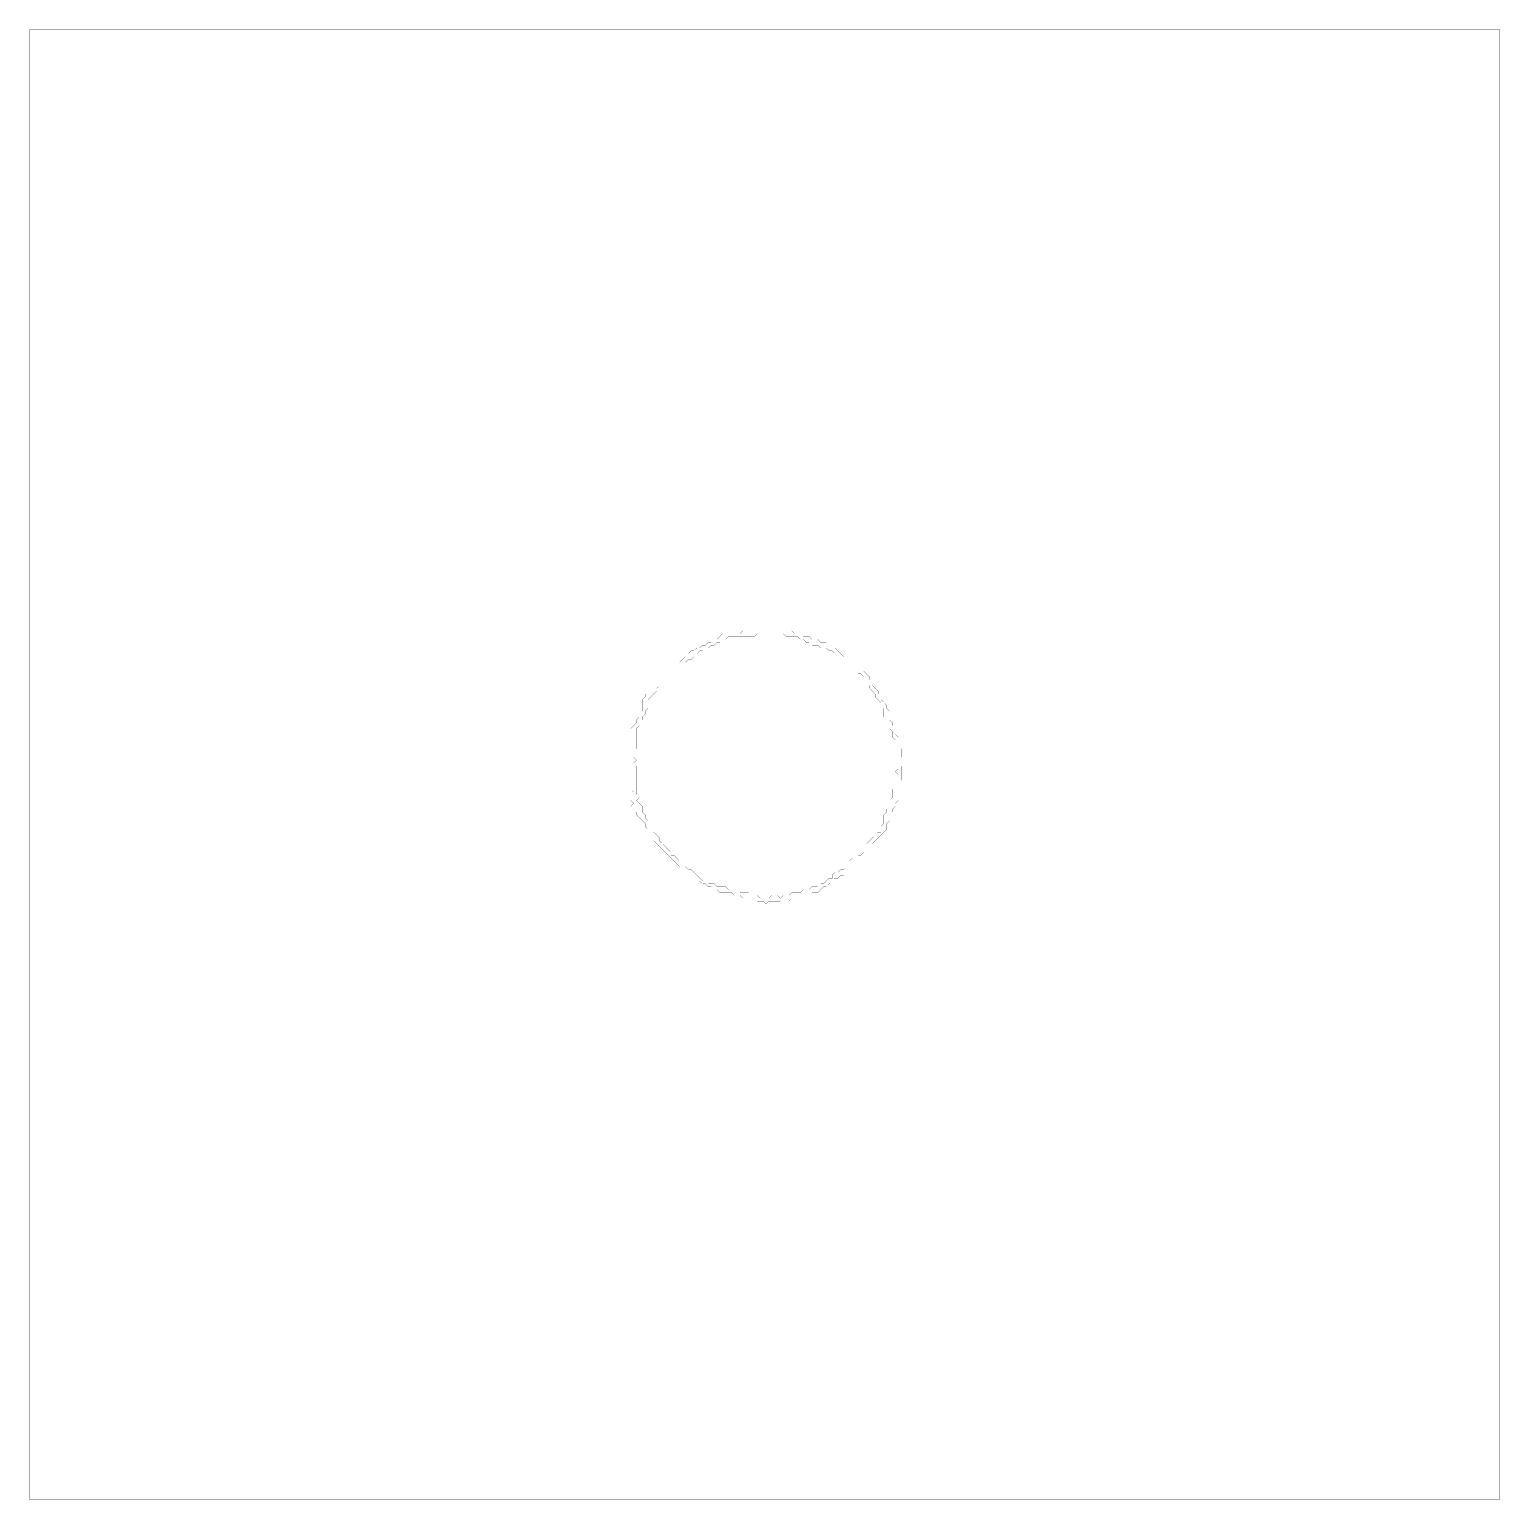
# Model space of a CAD drawing. Header units: metres. Extents: x 0 to 4888, y -4888 to 0.
import ezdxf

# ---------------------------------------------------------------- set-up
doc = ezdxf.new("R2010")
doc.units = ezdxf.units.M
doc.layers.add('conductor', color=1, linetype='Continuous')
doc.layers.add('substrate', color=5, linetype='Continuous')

msp = doc.modelspace()

# ---------------------------------------------------------------- linework, layer by layer
at = {"layer": 'conductor', "const_width": 0.5}
msp.add_lwpolyline([(2419.8, -2008.5), (2410.2, -2018.1), (2400.7, -2018.1), (2391.1, -2018.1), (2381.5, -2018.1), (2372, -2018.1), (2362.4, -2018.1), (2352.9, -2018.1), (2343.3, -2018.1), (2333.7, -2018.1), (2324.2, -2018.1), (2314.6, -2027.7), (2305, -2027.7), (2295.5, -2037.2), (2285.9, -2037.2), (2276.3, -2046.8), (2266.8, -2046.8), (2257.2, -2056.4), (2247.6, -2056.4), (2238.1, -2065.9), (2228.5, -2065.9), (2219, -2075.5), (2209.4, -2075.5), (2209.4, -2085.1), (2199.8, -2094.6), (2190.3, -2094.6), (2180.7, -2104.2), (2171.1, -2104.2), (2161.6, -2113.7), (2152, -2123.3), (2142.4, -2132.9), (2132.9, -2142.4), (2123.3, -2152), (2113.7, -2161.6), (2104.2, -2171.1), (2094.6, -2180.7), (2085.1, -2190.3), (2085.1, -2199.8), (2075.5, -2209.4), (2065.9, -2219), (2056.4, -2228.5), (2056.4, -2238.1), (2056.4, -2247.6), (2056.4, -2257.2), (2046.8, -2266.8), (2046.8, -2276.3), (2037.2, -2285.9), (2037.2, -2295.5), (2027.7, -2305), (2027.7, -2314.6), (2018.1, -2324.2), (2018.1, -2333.7), (2018.1, -2343.3), (2018.1, -2352.9), (2018.1, -2362.4), (2018.1, -2372), (2018.1, -2381.5), (2018.1, -2391.1), (2008.5, -2400.7), (2008.5, -2410.2), (2008.5, -2419.8), (2018.1, -2429.4), (2008.5, -2438.9), (2018.1, -2448.5), (2018.1, -2458.1), (2018.1, -2467.6), (2018.1, -2477.2), (2018.1, -2486.8), (2018.1, -2496.3), (2018.1, -2505.9), (2018.1, -2515.5), (2018.1, -2525), (2018.1, -2534.6), (2018.1, -2544.1), (2027.7, -2553.7), (2018.1, -2563.3), (2027.7, -2572.8), (2037.2, -2582.4), (2037.2, -2592), (2037.2, -2601.5), (2046.8, -2611.1), (2046.8, -2620.7), (2056.4, -2630.2), (2056.4, -2639.8), (2065.9, -2649.4), (2075.5, -2658.9), (2075.5, -2668.5), (2085.1, -2678), (2094.6, -2687.6), (2094.6, -2697.2), (2104.2, -2706.7), (2113.7, -2716.3), (2123.3, -2725.9), (2132.9, -2735.4), (2132.9, -2745), (2142.4, -2745), (2152, -2754.6), (2161.6, -2764.1), (2161.6, -2773.7), (2171.1, -2783.3), (2180.7, -2783.3), (2190.3, -2792.8), (2199.8, -2792.8), (2209.4, -2802.4), (2219, -2811.9), (2228.5, -2821.5), (2238.1, -2831.1), (2247.6, -2831.1), (2257.2, -2840.6), (2266.8, -2840.6), (2276.3, -2840.6), (2285.9, -2850.2), (2295.5, -2850.2), (2305, -2850.2), (2314.6, -2850.2), (2324.2, -2859.8), (2333.7, -2859.8), (2343.3, -2859.8), (2352.9, -2859.8), (2362.4, -2869.3), (2372, -2869.3), (2381.5, -2869.3), (2391.1, -2869.3), (2400.7, -2878.9), (2410.2, -2878.9), (2419.8, -2878.9), (2429.4, -2888.5), (2438.9, -2888.5), (2448.5, -2888.5), (2458.1, -2888.5), (2467.6, -2878.9), (2477.2, -2878.9), (2486.8, -2878.9), (2496.3, -2888.5), (2505.9, -2878.9), (2515.5, -2878.9), (2525, -2878.9), (2534.6, -2869.3), (2544.1, -2869.3), (2553.7, -2869.3), (2563.3, -2869.3), (2572.8, -2859.8), (2582.4, -2859.8), (2592, -2859.8), (2601.5, -2850.2), (2611.1, -2850.2), (2620.7, -2850.2), (2630.2, -2840.6), (2639.8, -2840.6), (2649.4, -2831.1), (2658.9, -2821.5), (2668.5, -2821.5), (2668.5, -2811.9), (2678, -2802.4), (2687.6, -2802.4), (2697.2, -2792.8), (2706.7, -2792.8), (2716.3, -2783.3), (2725.9, -2773.7), (2725.9, -2764.1), (2735.4, -2754.6), (2745, -2754.6), (2754.6, -2745), (2764.1, -2745), (2773.7, -2735.4), (2773.7, -2725.9), (2783.3, -2716.3), (2783.3, -2706.7), (2792.8, -2697.2), (2802.4, -2687.6), (2811.9, -2678), (2821.5, -2668.5), (2831.1, -2668.5), (2831.1, -2658.9), (2831.1, -2649.4), (2840.6, -2639.8), (2840.6, -2630.2), (2840.6, -2620.7), (2840.6, -2611.1), (2850.2, -2601.5), (2850.2, -2592), (2859.8, -2582.4), (2869.3, -2572.8), (2859.8, -2563.3), (2869.3, -2553.7), (2869.3, -2544.1), (2869.3, -2534.6), (2869.3, -2525), (2878.9, -2515.5), (2878.9, -2505.9), (2878.9, -2496.3), (2878.9, -2486.8), (2888.5, -2477.2), (2878.9, -2467.6), (2888.5, -2458.1), (2878.9, -2448.5), (2878.9, -2438.9), (2878.9, -2429.4), (2878.9, -2419.8), (2878.9, -2410.2), (2878.9, -2400.7), (2878.9, -2391.1), (2878.9, -2381.5), (2878.9, -2372), (2878.9, -2362.4), (2869.3, -2352.9), (2869.3, -2343.3), (2869.3, -2333.7), (2859.8, -2324.2), (2859.8, -2314.6), (2859.8, -2305), (2850.2, -2295.5), (2840.6, -2285.9), (2840.6, -2276.3), (2840.6, -2266.8), (2840.6, -2257.2), (2831.1, -2247.6), (2831.1, -2238.1), (2821.5, -2228.5), (2811.9, -2219), (2811.9, -2209.4), (2802.4, -2199.8), (2792.8, -2190.3), (2792.8, -2180.7), (2783.3, -2171.1), (2773.7, -2161.6), (2773.7, -2152), (2764.1, -2142.4), (2754.6, -2142.4), (2745, -2132.9), (2735.4, -2123.3), (2725.9, -2113.7), (2716.3, -2104.2), (2706.7, -2094.6), (2697.2, -2085.1), (2687.6, -2085.1), (2678, -2075.5), (2668.5, -2065.9), (2658.9, -2065.9), (2649.4, -2056.4), (2639.8, -2056.4), (2630.2, -2056.4), (2620.7, -2046.8), (2611.1, -2046.8), (2601.5, -2046.8), (2592, -2037.2), (2582.4, -2037.2), (2572.8, -2027.7), (2563.3, -2027.7), (2553.7, -2018.1), (2544.1, -2018.1), (2534.6, -2018.1), (2525, -2018.1), (2515.5, -2018.1), (2505.9, -2008.5), (2496.3, -2008.5), (2486.8, -2008.5), (2477.2, -2008.5), (2467.6, -2008.5), (2458.1, -2008.5), (2448.5, -2008.5), (2438.9, -2008.5), (2429.4, -2008.5)], close=True, dxfattribs=at)
at = {"layer": 'substrate', "const_width": 0.5}
for points in [[(0, 0), (0, -9.6), (0, -19.1), (0, -28.7), (0, -38.3), (0, -47.8), (0, -57.4), (0, -67), (0, -76.5), (0, -86.1), (0, -95.6), (0, -105.2), (0, -114.8), (0, -124.3), (0, -133.9), (0, -143.5), (0, -153), (0, -162.6), (0, -172.2), (0, -181.7), (0, -191.3), (0, -200.9), (0, -210.4), (0, -220), (0, -229.5), (0, -239.1), (0, -248.7), (0, -258.2), (0, -267.8), (0, -277.4), (0, -286.9), (0, -296.5), (0, -306.1), (0, -315.6), (0, -325.2), (0, -334.8), (0, -344.3), (0, -353.9), (0, -363.4), (0, -373), (0, -382.6), (0, -392.1), (0, -401.7), (0, -411.3), (0, -420.8), (0, -430.4), (0, -440), (0, -449.5), (0, -459.1), (0, -468.7), (0, -478.2), (0, -487.8), (0, -497.4), (0, -506.9), (0, -516.5), (0, -526), (0, -535.6), (0, -545.2), (0, -554.7), (0, -564.3), (0, -573.9), (0, -583.4), (0, -593), (0, -602.6), (0, -612.1), (0, -621.7), (0, -631.3), (0, -640.8), (0, -650.4), (0, -659.9), (0, -669.5), (0, -679.1), (0, -688.6), (0, -698.2), (0, -707.8), (0, -717.3), (0, -726.9), (0, -736.5), (0, -746), (0, -755.6), (0, -765.2), (0, -774.7), (0, -784.3), (0, -793.8), (0, -803.4), (0, -813), (0, -822.5), (0, -832.1), (0, -841.7), (0, -851.2), (0, -860.8), (0, -870.4), (0, -879.9), (0, -889.5), (0, -899.1), (0, -908.6), (0, -918.2), (0, -927.8), (0, -937.3), (0, -946.9), (0, -956.4), (0, -966), (0, -975.6), (0, -985.1), (0, -994.7), (0, -1004.3), (0, -1013.8), (0, -1023.4), (0, -1033), (0, -1042.5), (0, -1052.1), (0, -1061.7), (0, -1071.2), (0, -1080.8), (0, -1090.3), (0, -1099.9), (0, -1109.5), (0, -1119), (0, -1128.6), (0, -1138.2), (0, -1147.7), (0, -1157.3), (0, -1166.9), (0, -1176.4), (0, -1186), (0, -1195.6), (0, -1205.1), (0, -1214.7), (0, -1224.2), (0, -1233.8), (0, -1243.4), (0, -1252.9), (0, -1262.5), (0, -1272.1), (0, -1281.6), (0, -1291.2), (0, -1300.8), (0, -1310.3), (0, -1319.9), (0, -1329.5), (0, -1339), (0, -1348.6), (0, -1358.2), (0, -1367.7), (0, -1377.3), (0, -1386.8), (0, -1396.4), (0, -1406), (0, -1415.5), (0, -1425.1), (0, -1434.7), (0, -1444.2), (0, -1453.8), (0, -1463.4), (0, -1472.9), (0, -1482.5), (0, -1492.1), (0, -1501.6), (0, -1511.2), (0, -1520.7), (0, -1530.3), (0, -1539.9), (0, -1549.4), (0, -1559), (0, -1568.6), (0, -1578.1), (0, -1587.7), (0, -1597.3), (0, -1606.8), (0, -1616.4), (0, -1626), (0, -1635.5), (0, -1645.1), (0, -1654.7), (0, -1664.2), (0, -1673.8), (0, -1683.3), (0, -1692.9), (0, -1702.5), (0, -1712), (0, -1721.6), (0, -1731.2), (0, -1740.7), (0, -1750.3), (0, -1759.9), (0, -1769.4), (0, -1779), (0, -1788.6), (0, -1798.1), (0, -1807.7), (0, -1817.2), (0, -1826.8), (0, -1836.4), (0, -1845.9), (0, -1855.5), (0, -1865.1), (0, -1874.6), (0, -1884.2), (0, -1893.8), (0, -1903.3), (0, -1912.9), (0, -1922.5), (0, -1932), (0, -1941.6), (0, -1951.1), (0, -1960.7), (0, -1970.3), (0, -1979.8), (0, -1989.4), (0, -1999), (0, -2008.5), (0, -2018.1), (0, -2027.7), (0, -2037.2), (0, -2046.8), (0, -2056.4), (0, -2065.9), (0, -2075.5), (0, -2085.1), (0, -2094.6), (0, -2104.2), (0, -2113.7), (0, -2123.3), (0, -2132.9), (0, -2142.4), (0, -2152), (0, -2161.6), (0, -2171.1), (0, -2180.7), (0, -2190.3), (0, -2199.8), (0, -2209.4), (0, -2219), (0, -2228.5), (0, -2238.1), (0, -2247.6), (0, -2257.2), (0, -2266.8), (0, -2276.3), (0, -2285.9), (0, -2295.5), (0, -2305), (0, -2314.6), (0, -2324.2), (0, -2333.7), (0, -2343.3), (0, -2352.9), (0, -2362.4), (0, -2372), (0, -2381.5), (0, -2391.1), (0, -2400.7), (0, -2410.2), (0, -2419.8), (0, -2429.4), (0, -2438.9), (0, -2448.5), (0, -2458.1), (0, -2467.6), (0, -2477.2), (0, -2486.8), (0, -2496.3), (0, -2505.9), (0, -2515.5), (0, -2525), (0, -2534.6), (0, -2544.1), (0, -2553.7), (0, -2563.3), (0, -2572.8), (0, -2582.4), (0, -2592), (0, -2601.5), (0, -2611.1), (0, -2620.7), (0, -2630.2), (0, -2639.8), (0, -2649.4), (0, -2658.9), (0, -2668.5), (0, -2678), (0, -2687.6), (0, -2697.2), (0, -2706.7), (0, -2716.3), (0, -2725.9), (0, -2735.4), (0, -2745), (0, -2754.6), (0, -2764.1), (0, -2773.7), (0, -2783.3), (0, -2792.8), (0, -2802.4), (0, -2811.9), (0, -2821.5), (0, -2831.1), (0, -2840.6), (0, -2850.2), (0, -2859.8), (0, -2869.3), (0, -2878.9), (0, -2888.5), (0, -2898), (0, -2907.6), (0, -2917.2), (0, -2926.7), (0, -2936.3), (0, -2945.9), (0, -2955.4), (0, -2965), (0, -2974.5), (0, -2984.1), (0, -2993.7), (0, -3003.2), (0, -3012.8), (0, -3022.4), (0, -3031.9), (0, -3041.5), (0, -3051.1), (0, -3060.6), (0, -3070.2), (0, -3079.8), (0, -3089.3), (0, -3098.9), (0, -3108.4), (0, -3118), (0, -3127.6), (0, -3137.1), (0, -3146.7), (0, -3156.3), (0, -3165.8), (0, -3175.4), (0, -3185), (0, -3194.5), (0, -3204.1), (0, -3213.7), (0, -3223.2), (0, -3232.8), (0, -3242.3), (0, -3251.9), (0, -3261.5), (0, -3271), (0, -3280.6), (0, -3290.2), (0, -3299.7), (0, -3309.3), (0, -3318.9), (0, -3328.4), (0, -3338), (0, -3347.6), (0, -3357.1), (0, -3366.7), (0, -3376.3), (0, -3385.8), (0, -3395.4), (0, -3404.9), (0, -3414.5), (0, -3424.1), (0, -3433.6), (0, -3443.2), (0, -3452.8), (0, -3462.3), (0, -3471.9), (0, -3481.5), (0, -3491), (0, -3500.6), (0, -3510.2), (0, -3519.7), (0, -3529.3), (0, -3538.8), (0, -3548.4), (0, -3558), (0, -3567.5), (0, -3577.1), (0, -3586.7), (0, -3596.2), (0, -3605.8), (0, -3615.4), (0, -3624.9), (0, -3634.5), (0, -3644.1), (0, -3653.6), (0, -3663.2), (0, -3672.8), (0, -3682.3), (0, -3691.9), (0, -3701.4), (0, -3711), (0, -3720.6), (0, -3730.1), (0, -3739.7), (0, -3749.3), (0, -3758.8), (0, -3768.4), (0, -3778), (0, -3787.5), (0, -3797.1), (0, -3806.7), (0, -3816.2), (0, -3825.8), (0, -3835.3), (0, -3844.9), (0, -3854.5), (0, -3864), (0, -3873.6), (0, -3883.2), (0, -3892.7), (0, -3902.3), (0, -3911.9), (0, -3921.4), (0, -3931), (0, -3940.6), (0, -3950.1), (0, -3959.7), (0, -3969.2), (0, -3978.8), (0, -3988.4), (0, -3997.9), (0, -4007.5), (0, -4017.1), (0, -4026.6), (0, -4036.2), (0, -4045.8), (0, -4055.3), (0, -4064.9), (0, -4074.5), (0, -4084), (0, -4093.6), (0, -4103.2), (0, -4112.7), (0, -4122.3), (0, -4131.8), (0, -4141.4), (0, -4151), (0, -4160.5), (0, -4170.1), (0, -4179.7), (0, -4189.2), (0, -4198.8), (0, -4208.4), (0, -4217.9), (0, -4227.5), (0, -4237.1), (0, -4246.6), (0, -4256.2), (0, -4265.7), (0, -4275.3), (0, -4284.9), (0, -4294.4), (0, -4304), (0, -4313.6), (0, -4323.1), (0, -4332.7), (0, -4342.3), (0, -4351.8), (0, -4361.4), (0, -4371), (0, -4380.5), (0, -4390.1), (0, -4399.6), (0, -4409.2), (0, -4418.8), (0, -4428.3), (0, -4437.9), (0, -4447.5), (0, -4457), (0, -4466.6), (0, -4476.2), (0, -4485.7), (0, -4495.3), (0, -4504.9), (0, -4514.4), (0, -4524), (0, -4533.6), (0, -4543.1), (0, -4552.7), (0, -4562.2), (0, -4571.8), (0, -4581.4), (0, -4590.9), (0, -4600.5), (0, -4610.1), (0, -4619.6), (0, -4629.2), (0, -4638.8), (0, -4648.3), (0, -4657.9), (0, -4667.5), (0, -4677), (0, -4686.6), (0, -4696.1), (0, -4705.7), (0, -4715.3), (0, -4724.8), (0, -4734.4), (0, -4744), (0, -4753.5), (0, -4763.1), (0, -4772.7), (0, -4782.2), (0, -4791.8), (0, -4801.4), (0, -4810.9), (0, -4820.5), (0, -4830), (0, -4839.6), (0, -4849.2), (0, -4858.7), (0, -4868.3), (0, -4877.9), (0, -4887.4), (9.6, -4887.4), (19.1, -4887.4), (28.7, -4887.4), (38.3, -4887.4), (47.8, -4887.4), (57.4, -4887.4), (67, -4887.4), (76.5, -4887.4), (86.1, -4887.4), (95.6, -4887.4), (105.2, -4887.4), (114.8, -4887.4), (124.3, -4887.4), (133.9, -4887.4), (143.5, -4887.4), (153, -4887.4), (162.6, -4887.4), (172.2, -4887.4), (181.7, -4887.4), (191.3, -4887.4), (200.9, -4887.4), (210.4, -4887.4), (220, -4887.4), (229.5, -4887.4), (239.1, -4887.4), (248.7, -4887.4), (258.2, -4887.4), (267.8, -4887.4), (277.4, -4887.4), (286.9, -4887.4), (296.5, -4887.4), (306.1, -4887.4), (315.6, -4887.4), (325.2, -4887.4), (334.8, -4887.4), (344.3, -4887.4), (353.9, -4887.4), (363.4, -4887.4), (373, -4887.4), (382.6, -4887.4), (392.1, -4887.4), (401.7, -4887.4), (411.3, -4887.4), (420.8, -4887.4), (430.4, -4887.4), (440, -4887.4), (449.5, -4887.4), (459.1, -4887.4), (468.7, -4887.4), (478.2, -4887.4), (487.8, -4887.4), (497.4, -4887.4), (506.9, -4887.4), (516.5, -4887.4), (526, -4887.4), (535.6, -4887.4), (545.2, -4887.4), (554.7, -4887.4), (564.3, -4887.4), (573.9, -4887.4), (583.4, -4887.4), (593, -4887.4), (602.6, -4887.4), (612.1, -4887.4), (621.7, -4887.4), (631.3, -4887.4), (640.8, -4887.4), (650.4, -4887.4), (659.9, -4887.4), (669.5, -4887.4), (679.1, -4887.4), (688.6, -4887.4), (698.2, -4887.4), (707.8, -4887.4), (717.3, -4887.4), (726.9, -4887.4), (736.5, -4887.4), (746, -4887.4), (755.6, -4887.4), (765.2, -4887.4), (774.7, -4887.4), (784.3, -4887.4), (793.8, -4887.4), (803.4, -4887.4), (813, -4887.4), (822.5, -4887.4), (832.1, -4887.4), (841.7, -4887.4), (851.2, -4887.4), (860.8, -4887.4), (870.4, -4887.4), (879.9, -4887.4), (889.5, -4887.4), (899.1, -4887.4), (908.6, -4887.4), (918.2, -4887.4), (927.8, -4887.4), (937.3, -4887.4), (946.9, -4887.4), (956.4, -4887.4), (966, -4887.4), (975.6, -4887.4), (985.1, -4887.4), (994.7, -4887.4), (1004.3, -4887.4), (1013.8, -4887.4), (1023.4, -4887.4), (1033, -4887.4), (1042.5, -4887.4), (1052.1, -4887.4), (1061.7, -4887.4), (1071.2, -4887.4), (1080.8, -4887.4), (1090.3, -4887.4), (1099.9, -4887.4), (1109.5, -4887.4), (1119, -4887.4), (1128.6, -4887.4), (1138.2, -4887.4), (1147.7, -4887.4), (1157.3, -4887.4), (1166.9, -4887.4), (1176.4, -4887.4), (1186, -4887.4), (1195.6, -4887.4), (1205.1, -4887.4), (1214.7, -4887.4), (1224.2, -4887.4), (1233.8, -4887.4), (1243.4, -4887.4), (1252.9, -4887.4), (1262.5, -4887.4), (1272.1, -4887.4), (1281.6, -4887.4), (1291.2, -4887.4), (1300.8, -4887.4), (1310.3, -4887.4), (1319.9, -4887.4), (1329.5, -4887.4), (1339, -4887.4), (1348.6, -4887.4), (1358.2, -4887.4), (1367.7, -4887.4), (1377.3, -4887.4), (1386.8, -4887.4), (1396.4, -4887.4), (1406, -4887.4), (1415.5, -4887.4), (1425.1, -4887.4), (1434.7, -4887.4), (1444.2, -4887.4), (1453.8, -4887.4), (1463.4, -4887.4), (1472.9, -4887.4), (1482.5, -4887.4), (1492.1, -4887.4), (1501.6, -4887.4), (1511.2, -4887.4), (1520.7, -4887.4), (1530.3, -4887.4), (1539.9, -4887.4), (1549.4, -4887.4), (1559, -4887.4), (1568.6, -4887.4), (1578.1, -4887.4), (1587.7, -4887.4), (1597.3, -4887.4), (1606.8, -4887.4), (1616.4, -4887.4), (1626, -4887.4), (1635.5, -4887.4), (1645.1, -4887.4), (1654.7, -4887.4), (1664.2, -4887.4), (1673.8, -4887.4), (1683.3, -4887.4), (1692.9, -4887.4), (1702.5, -4887.4), (1712, -4887.4), (1721.6, -4887.4), (1731.2, -4887.4), (1740.7, -4887.4), (1750.3, -4887.4), (1759.9, -4887.4), (1769.4, -4887.4), (1779, -4887.4), (1788.6, -4887.4), (1798.1, -4887.4), (1807.7, -4887.4), (1817.2, -4887.4), (1826.8, -4887.4), (1836.4, -4887.4), (1845.9, -4887.4), (1855.5, -4887.4), (1865.1, -4887.4), (1874.6, -4887.4), (1884.2, -4887.4), (1893.8, -4887.4), (1903.3, -4887.4), (1912.9, -4887.4), (1922.5, -4887.4), (1932, -4887.4), (1941.6, -4887.4), (1951.1, -4887.4), (1960.7, -4887.4), (1970.3, -4887.4), (1979.8, -4887.4), (1989.4, -4887.4), (1999, -4887.4), (2008.5, -4887.4), (2018.1, -4887.4), (2027.7, -4887.4), (2037.2, -4887.4), (2046.8, -4887.4), (2056.4, -4887.4), (2065.9, -4887.4), (2075.5, -4887.4), (2085.1, -4887.4), (2094.6, -4887.4), (2104.2, -4887.4), (2113.7, -4887.4), (2123.3, -4887.4), (2132.9, -4887.4), (2142.4, -4887.4), (2152, -4887.4), (2161.6, -4887.4), (2171.1, -4887.4), (2180.7, -4887.4), (2190.3, -4887.4), (2199.8, -4887.4), (2209.4, -4887.4), (2219, -4887.4), (2228.5, -4887.4), (2238.1, -4887.4), (2247.6, -4887.4), (2257.2, -4887.4), (2266.8, -4887.4), (2276.3, -4887.4), (2285.9, -4887.4), (2295.5, -4887.4), (2305, -4887.4), (2314.6, -4887.4), (2324.2, -4887.4), (2333.7, -4887.4), (2343.3, -4887.4), (2352.9, -4887.4), (2362.4, -4887.4), (2372, -4887.4), (2381.5, -4887.4), (2391.1, -4887.4), (2400.7, -4887.4), (2410.2, -4887.4), (2419.8, -4887.4), (2429.4, -4887.4), (2438.9, -4887.4), (2448.5, -4887.4), (2458.1, -4887.4), (2467.6, -4887.4), (2477.2, -4887.4), (2486.8, -4887.4), (2496.3, -4887.4), (2505.9, -4887.4), (2515.5, -4887.4), (2525, -4887.4), (2534.6, -4887.4), (2544.1, -4887.4), (2553.7, -4887.4), (2563.3, -4887.4), (2572.8, -4887.4), (2582.4, -4887.4), (2592, -4887.4), (2601.5, -4887.4), (2611.1, -4887.4), (2620.7, -4887.4), (2630.2, -4887.4), (2639.8, -4887.4), (2649.4, -4887.4), (2658.9, -4887.4), (2668.5, -4887.4), (2678, -4887.4), (2687.6, -4887.4), (2697.2, -4887.4), (2706.7, -4887.4), (2716.3, -4887.4), (2725.9, -4887.4), (2735.4, -4887.4), (2745, -4887.4), (2754.6, -4887.4), (2764.1, -4887.4), (2773.7, -4887.4), (2783.3, -4887.4), (2792.8, -4887.4), (2802.4, -4887.4), (2811.9, -4887.4), (2821.5, -4887.4), (2831.1, -4887.4), (2840.6, -4887.4), (2850.2, -4887.4), (2859.8, -4887.4), (2869.3, -4887.4), (2878.9, -4887.4), (2888.5, -4887.4), (2898, -4887.4), (2907.6, -4887.4), (2917.2, -4887.4), (2926.7, -4887.4), (2936.3, -4887.4), (2945.9, -4887.4), (2955.4, -4887.4), (2965, -4887.4), (2974.5, -4887.4), (2984.1, -4887.4), (2993.7, -4887.4), (3003.2, -4887.4), (3012.8, -4887.4), (3022.4, -4887.4), (3031.9, -4887.4), (3041.5, -4887.4), (3051.1, -4887.4), (3060.6, -4887.4), (3070.2, -4887.4), (3079.8, -4887.4), (3089.3, -4887.4), (3098.9, -4887.4), (3108.4, -4887.4), (3118, -4887.4), (3127.6, -4887.4), (3137.1, -4887.4), (3146.7, -4887.4), (3156.3, -4887.4), (3165.8, -4887.4), (3175.4, -4887.4), (3185, -4887.4), (3194.5, -4887.4), (3204.1, -4887.4), (3213.7, -4887.4), (3223.2, -4887.4), (3232.8, -4887.4), (3242.3, -4887.4), (3251.9, -4887.4), (3261.5, -4887.4), (3271, -4887.4), (3280.6, -4887.4), (3290.2, -4887.4), (3299.7, -4887.4), (3309.3, -4887.4), (3318.9, -4887.4), (3328.4, -4887.4), (3338, -4887.4), (3347.6, -4887.4), (3357.1, -4887.4), (3366.7, -4887.4), (3376.3, -4887.4), (3385.8, -4887.4), (3395.4, -4887.4), (3404.9, -4887.4), (3414.5, -4887.4), (3424.1, -4887.4), (3433.6, -4887.4), (3443.2, -4887.4), (3452.8, -4887.4), (3462.3, -4887.4), (3471.9, -4887.4), (3481.5, -4887.4), (3491, -4887.4), (3500.6, -4887.4), (3510.2, -4887.4), (3519.7, -4887.4), (3529.3, -4887.4), (3538.8, -4887.4), (3548.4, -4887.4), (3558, -4887.4), (3567.5, -4887.4), (3577.1, -4887.4), (3586.7, -4887.4), (3596.2, -4887.4), (3605.8, -4887.4), (3615.4, -4887.4), (3624.9, -4887.4), (3634.5, -4887.4), (3644.1, -4887.4), (3653.6, -4887.4), (3663.2, -4887.4), (3672.8, -4887.4), (3682.3, -4887.4), (3691.9, -4887.4), (3701.4, -4887.4), (3711, -4887.4), (3720.6, -4887.4), (3730.1, -4887.4), (3739.7, -4887.4), (3749.3, -4887.4), (3758.8, -4887.4), (3768.4, -4887.4), (3778, -4887.4), (3787.5, -4887.4), (3797.1, -4887.4), (3806.7, -4887.4), (3816.2, -4887.4), (3825.8, -4887.4), (3835.3, -4887.4), (3844.9, -4887.4), (3854.5, -4887.4), (3864, -4887.4), (3873.6, -4887.4), (3883.2, -4887.4), (3892.7, -4887.4), (3902.3, -4887.4), (3911.9, -4887.4), (3921.4, -4887.4), (3931, -4887.4), (3940.6, -4887.4), (3950.1, -4887.4), (3959.7, -4887.4), (3969.2, -4887.4), (3978.8, -4887.4), (3988.4, -4887.4), (3997.9, -4887.4), (4007.5, -4887.4), (4017.1, -4887.4), (4026.6, -4887.4), (4036.2, -4887.4), (4045.8, -4887.4), (4055.3, -4887.4), (4064.9, -4887.4), (4074.5, -4887.4), (4084, -4887.4), (4093.6, -4887.4), (4103.2, -4887.4), (4112.7, -4887.4), (4122.3, -4887.4), (4131.8, -4887.4), (4141.4, -4887.4), (4151, -4887.4), (4160.5, -4887.4), (4170.1, -4887.4), (4179.7, -4887.4), (4189.2, -4887.4), (4198.8, -4887.4), (4208.4, -4887.4), (4217.9, -4887.4), (4227.5, -4887.4), (4237.1, -4887.4), (4246.6, -4887.4), (4256.2, -4887.4), (4265.7, -4887.4), (4275.3, -4887.4), (4284.9, -4887.4), (4294.4, -4887.4), (4304, -4887.4), (4313.6, -4887.4), (4323.1, -4887.4), (4332.7, -4887.4), (4342.3, -4887.4), (4351.8, -4887.4), (4361.4, -4887.4), (4371, -4887.4), (4380.5, -4887.4), (4390.1, -4887.4), (4399.6, -4887.4), (4409.2, -4887.4), (4418.8, -4887.4), (4428.3, -4887.4), (4437.9, -4887.4), (4447.5, -4887.4), (4457, -4887.4), (4466.6, -4887.4), (4476.2, -4887.4), (4485.7, -4887.4), (4495.3, -4887.4), (4504.9, -4887.4), (4514.4, -4887.4), (4524, -4887.4), (4533.6, -4887.4), (4543.1, -4887.4), (4552.7, -4887.4), (4562.2, -4887.4), (4571.8, -4887.4), (4581.4, -4887.4), (4590.9, -4887.4), (4600.5, -4887.4), (4610.1, -4887.4), (4619.6, -4887.4), (4629.2, -4887.4), (4638.8, -4887.4), (4648.3, -4887.4), (4657.9, -4887.4), (4667.5, -4887.4), (4677, -4887.4), (4686.6, -4887.4), (4696.1, -4887.4), (4705.7, -4887.4), (4715.3, -4887.4), (4724.8, -4887.4), (4734.4, -4887.4), (4744, -4887.4), (4753.5, -4887.4), (4763.1, -4887.4), (4772.7, -4887.4), (4782.2, -4887.4), (4791.8, -4887.4), (4801.4, -4887.4), (4810.9, -4887.4), (4820.5, -4887.4), (4830, -4887.4), (4839.6, -4887.4), (4849.2, -4887.4), (4858.7, -4887.4), (4868.3, -4887.4), (4877.9, -4887.4), (4887.4, -4887.4), (4887.4, -4877.9), (4887.4, -4868.3), (4887.4, -4858.7), (4887.4, -4849.2), (4887.4, -4839.6), (4887.4, -4830), (4887.4, -4820.5), (4887.4, -4810.9), (4887.4, -4801.4), (4887.4, -4791.8), (4887.4, -4782.2), (4887.4, -4772.7), (4887.4, -4763.1), (4887.4, -4753.5), (4887.4, -4744), (4887.4, -4734.4), (4887.4, -4724.8), (4887.4, -4715.3), (4887.4, -4705.7), (4887.4, -4696.1), (4887.4, -4686.6), (4887.4, -4677), (4887.4, -4667.5), (4887.4, -4657.9), (4887.4, -4648.3), (4887.4, -4638.8), (4887.4, -4629.2), (4887.4, -4619.6), (4887.4, -4610.1), (4887.4, -4600.5), (4887.4, -4590.9), (4887.4, -4581.4), (4887.4, -4571.8), (4887.4, -4562.2), (4887.4, -4552.7), (4887.4, -4543.1), (4887.4, -4533.6), (4887.4, -4524), (4887.4, -4514.4), (4887.4, -4504.9), (4887.4, -4495.3), (4887.4, -4485.7), (4887.4, -4476.2), (4887.4, -4466.6), (4887.4, -4457), (4887.4, -4447.5), (4887.4, -4437.9), (4887.4, -4428.3), (4887.4, -4418.8), (4887.4, -4409.2), (4887.4, -4399.6), (4887.4, -4390.1), (4887.4, -4380.5), (4887.4, -4371), (4887.4, -4361.4), (4887.4, -4351.8), (4887.4, -4342.3), (4887.4, -4332.7), (4887.4, -4323.1), (4887.4, -4313.6), (4887.4, -4304), (4887.4, -4294.4), (4887.4, -4284.9), (4887.4, -4275.3), (4887.4, -4265.7), (4887.4, -4256.2), (4887.4, -4246.6), (4887.4, -4237.1), (4887.4, -4227.5), (4887.4, -4217.9), (4887.4, -4208.4), (4887.4, -4198.8), (4887.4, -4189.2), (4887.4, -4179.7), (4887.4, -4170.1), (4887.4, -4160.5), (4887.4, -4151), (4887.4, -4141.4), (4887.4, -4131.8), (4887.4, -4122.3), (4887.4, -4112.7), (4887.4, -4103.2), (4887.4, -4093.6), (4887.4, -4084), (4887.4, -4074.5), (4887.4, -4064.9), (4887.4, -4055.3), (4887.4, -4045.8), (4887.4, -4036.2), (4887.4, -4026.6), (4887.4, -4017.1), (4887.4, -4007.5), (4887.4, -3997.9), (4887.4, -3988.4), (4887.4, -3978.8), (4887.4, -3969.2), (4887.4, -3959.7), (4887.4, -3950.1), (4887.4, -3940.6), (4887.4, -3931), (4887.4, -3921.4), (4887.4, -3911.9), (4887.4, -3902.3), (4887.4, -3892.7), (4887.4, -3883.2), (4887.4, -3873.6), (4887.4, -3864), (4887.4, -3854.5), (4887.4, -3844.9), (4887.4, -3835.3), (4887.4, -3825.8), (4887.4, -3816.2), (4887.4, -3806.7), (4887.4, -3797.1), (4887.4, -3787.5), (4887.4, -3778), (4887.4, -3768.4), (4887.4, -3758.8), (4887.4, -3749.3), (4887.4, -3739.7), (4887.4, -3730.1), (4887.4, -3720.6), (4887.4, -3711), (4887.4, -3701.4), (4887.4, -3691.9), (4887.4, -3682.3), (4887.4, -3672.8), (4887.4, -3663.2), (4887.4, -3653.6), (4887.4, -3644.1), (4887.4, -3634.5), (4887.4, -3624.9), (4887.4, -3615.4), (4887.4, -3605.8), (4887.4, -3596.2), (4887.4, -3586.7), (4887.4, -3577.1), (4887.4, -3567.5), (4887.4, -3558), (4887.4, -3548.4), (4887.4, -3538.8), (4887.4, -3529.3), (4887.4, -3519.7), (4887.4, -3510.2), (4887.4, -3500.6), (4887.4, -3491), (4887.4, -3481.5), (4887.4, -3471.9), (4887.4, -3462.3), (4887.4, -3452.8), (4887.4, -3443.2), (4887.4, -3433.6), (4887.4, -3424.1), (4887.4, -3414.5), (4887.4, -3404.9), (4887.4, -3395.4), (4887.4, -3385.8), (4887.4, -3376.3), (4887.4, -3366.7), (4887.4, -3357.1), (4887.4, -3347.6), (4887.4, -3338), (4887.4, -3328.4), (4887.4, -3318.9), (4887.4, -3309.3), (4887.4, -3299.7), (4887.4, -3290.2), (4887.4, -3280.6), (4887.4, -3271), (4887.4, -3261.5), (4887.4, -3251.9), (4887.4, -3242.3), (4887.4, -3232.8), (4887.4, -3223.2), (4887.4, -3213.7), (4887.4, -3204.1), (4887.4, -3194.5), (4887.4, -3185), (4887.4, -3175.4), (4887.4, -3165.8), (4887.4, -3156.3), (4887.4, -3146.7), (4887.4, -3137.1), (4887.4, -3127.6), (4887.4, -3118), (4887.4, -3108.4), (4887.4, -3098.9), (4887.4, -3089.3), (4887.4, -3079.8), (4887.4, -3070.2), (4887.4, -3060.6), (4887.4, -3051.1), (4887.4, -3041.5), (4887.4, -3031.9), (4887.4, -3022.4), (4887.4, -3012.8), (4887.4, -3003.2), (4887.4, -2993.7), (4887.4, -2984.1), (4887.4, -2974.5), (4887.4, -2965), (4887.4, -2955.4), (4887.4, -2945.9), (4887.4, -2936.3), (4887.4, -2926.7), (4887.4, -2917.2), (4887.4, -2907.6), (4887.4, -2898), (4887.4, -2888.5), (4887.4, -2878.9), (4887.4, -2869.3), (4887.4, -2859.8), (4887.4, -2850.2), (4887.4, -2840.6), (4887.4, -2831.1), (4887.4, -2821.5), (4887.4, -2811.9), (4887.4, -2802.4), (4887.4, -2792.8), (4887.4, -2783.3), (4887.4, -2773.7), (4887.4, -2764.1), (4887.4, -2754.6), (4887.4, -2745), (4887.4, -2735.4), (4887.4, -2725.9), (4887.4, -2716.3), (4887.4, -2706.7), (4887.4, -2697.2), (4887.4, -2687.6), (4887.4, -2678), (4887.4, -2668.5), (4887.4, -2658.9), (4887.4, -2649.4), (4887.4, -2639.8), (4887.4, -2630.2), (4887.4, -2620.7), (4887.4, -2611.1), (4887.4, -2601.5), (4887.4, -2592), (4887.4, -2582.4), (4887.4, -2572.8), (4887.4, -2563.3), (4887.4, -2553.7), (4887.4, -2544.1), (4887.4, -2534.6), (4887.4, -2525), (4887.4, -2515.5), (4887.4, -2505.9), (4887.4, -2496.3), (4887.4, -2486.8), (4887.4, -2477.2), (4887.4, -2467.6), (4887.4, -2458.1), (4887.4, -2448.5), (4887.4, -2438.9), (4887.4, -2429.4), (4887.4, -2419.8), (4887.4, -2410.2), (4887.4, -2400.7), (4887.4, -2391.1), (4887.4, -2381.5), (4887.4, -2372), (4887.4, -2362.4), (4887.4, -2352.9), (4887.4, -2343.3), (4887.4, -2333.7), (4887.4, -2324.2), (4887.4, -2314.6), (4887.4, -2305), (4887.4, -2295.5), (4887.4, -2285.9), (4887.4, -2276.3), (4887.4, -2266.8), (4887.4, -2257.2), (4887.4, -2247.6), (4887.4, -2238.1), (4887.4, -2228.5), (4887.4, -2219), (4887.4, -2209.4), (4887.4, -2199.8), (4887.4, -2190.3), (4887.4, -2180.7), (4887.4, -2171.1), (4887.4, -2161.6), (4887.4, -2152), (4887.4, -2142.4), (4887.4, -2132.9), (4887.4, -2123.3), (4887.4, -2113.7), (4887.4, -2104.2), (4887.4, -2094.6), (4887.4, -2085.1), (4887.4, -2075.5), (4887.4, -2065.9), (4887.4, -2056.4), (4887.4, -2046.8), (4887.4, -2037.2), (4887.4, -2027.7), (4887.4, -2018.1), (4887.4, -2008.5), (4887.4, -1999), (4887.4, -1989.4), (4887.4, -1979.8), (4887.4, -1970.3), (4887.4, -1960.7), (4887.4, -1951.1), (4887.4, -1941.6), (4887.4, -1932), (4887.4, -1922.5), (4887.4, -1912.9), (4887.4, -1903.3), (4887.4, -1893.8), (4887.4, -1884.2), (4887.4, -1874.6), (4887.4, -1865.1), (4887.4, -1855.5), (4887.4, -1845.9), (4887.4, -1836.4), (4887.4, -1826.8), (4887.4, -1817.2), (4887.4, -1807.7), (4887.4, -1798.1), (4887.4, -1788.6), (4887.4, -1779), (4887.4, -1769.4), (4887.4, -1759.9), (4887.4, -1750.3), (4887.4, -1740.7), (4887.4, -1731.2), (4887.4, -1721.6), (4887.4, -1712), (4887.4, -1702.5), (4887.4, -1692.9), (4887.4, -1683.3), (4887.4, -1673.8), (4887.4, -1664.2), (4887.4, -1654.7), (4887.4, -1645.1), (4887.4, -1635.5), (4887.4, -1626), (4887.4, -1616.4), (4887.4, -1606.8), (4887.4, -1597.3), (4887.4, -1587.7), (4887.4, -1578.1), (4887.4, -1568.6), (4887.4, -1559), (4887.4, -1549.4), (4887.4, -1539.9), (4887.4, -1530.3), (4887.4, -1520.7), (4887.4, -1511.2), (4887.4, -1501.6), (4887.4, -1492.1), (4887.4, -1482.5), (4887.4, -1472.9), (4887.4, -1463.4), (4887.4, -1453.8), (4887.4, -1444.2), (4887.4, -1434.7), (4887.4, -1425.1), (4887.4, -1415.5), (4887.4, -1406), (4887.4, -1396.4), (4887.4, -1386.8), (4887.4, -1377.3), (4887.4, -1367.7), (4887.4, -1358.2), (4887.4, -1348.6), (4887.4, -1339), (4887.4, -1329.5), (4887.4, -1319.9), (4887.4, -1310.3), (4887.4, -1300.8), (4887.4, -1291.2), (4887.4, -1281.6), (4887.4, -1272.1), (4887.4, -1262.5), (4887.4, -1252.9), (4887.4, -1243.4), (4887.4, -1233.8), (4887.4, -1224.2), (4887.4, -1214.7), (4887.4, -1205.1), (4887.4, -1195.6), (4887.4, -1186), (4887.4, -1176.4), (4887.4, -1166.9), (4887.4, -1157.3), (4887.4, -1147.7), (4887.4, -1138.2), (4887.4, -1128.6), (4887.4, -1119), (4887.4, -1109.5), (4887.4, -1099.9), (4887.4, -1090.3), (4887.4, -1080.8), (4887.4, -1071.2), (4887.4, -1061.7), (4887.4, -1052.1), (4887.4, -1042.5), (4887.4, -1033), (4887.4, -1023.4), (4887.4, -1013.8), (4887.4, -1004.3), (4887.4, -994.7), (4887.4, -985.1), (4887.4, -975.6), (4887.4, -966), (4887.4, -956.4), (4887.4, -946.9), (4887.4, -937.3), (4887.4, -927.8), (4887.4, -918.2), (4887.4, -908.6), (4887.4, -899.1), (4887.4, -889.5), (4887.4, -879.9), (4887.4, -870.4), (4887.4, -860.8), (4887.4, -851.2), (4887.4, -841.7), (4887.4, -832.1), (4887.4, -822.5), (4887.4, -813), (4887.4, -803.4), (4887.4, -793.8), (4887.4, -784.3), (4887.4, -774.7), (4887.4, -765.2), (4887.4, -755.6), (4887.4, -746), (4887.4, -736.5), (4887.4, -726.9), (4887.4, -717.3), (4887.4, -707.8), (4887.4, -698.2), (4887.4, -688.6), (4887.4, -679.1), (4887.4, -669.5), (4887.4, -659.9), (4887.4, -650.4), (4887.4, -640.8), (4887.4, -631.3), (4887.4, -621.7), (4887.4, -612.1), (4887.4, -602.6), (4887.4, -593), (4887.4, -583.4), (4887.4, -573.9), (4887.4, -564.3), (4887.4, -554.7), (4887.4, -545.2), (4887.4, -535.6), (4887.4, -526), (4887.4, -516.5), (4887.4, -506.9), (4887.4, -497.4), (4887.4, -487.8), (4887.4, -478.2), (4887.4, -468.7), (4887.4, -459.1), (4887.4, -449.5), (4887.4, -440), (4887.4, -430.4), (4887.4, -420.8), (4887.4, -411.3), (4887.4, -401.7), (4887.4, -392.1), (4887.4, -382.6), (4887.4, -373), (4887.4, -363.4), (4887.4, -353.9), (4887.4, -344.3), (4887.4, -334.8), (4887.4, -325.2), (4887.4, -315.6), (4887.4, -306.1), (4887.4, -296.5), (4887.4, -286.9), (4887.4, -277.4), (4887.4, -267.8), (4887.4, -258.2), (4887.4, -248.7), (4887.4, -239.1), (4887.4, -229.5), (4887.4, -220), (4887.4, -210.4), (4887.4, -200.9), (4887.4, -191.3), (4887.4, -181.7), (4887.4, -172.2), (4887.4, -162.6), (4887.4, -153), (4887.4, -143.5), (4887.4, -133.9), (4887.4, -124.3), (4887.4, -114.8), (4887.4, -105.2), (4887.4, -95.6), (4887.4, -86.1), (4887.4, -76.5), (4887.4, -67), (4887.4, -57.4), (4887.4, -47.8), (4887.4, -38.3), (4887.4, -28.7), (4887.4, -19.1), (4887.4, -9.6), (4887.4, 0), (4877.9, 0), (4868.3, 0), (4858.7, 0), (4849.2, 0), (4839.6, 0), (4830, 0), (4820.5, 0), (4810.9, 0), (4801.4, 0), (4791.8, 0), (4782.2, 0), (4772.7, 0), (4763.1, 0), (4753.5, 0), (4744, 0), (4734.4, 0), (4724.8, 0), (4715.3, 0), (4705.7, 0), (4696.1, 0), (4686.6, 0), (4677, 0), (4667.5, 0), (4657.9, 0), (4648.3, 0), (4638.8, 0), (4629.2, 0), (4619.6, 0), (4610.1, 0), (4600.5, 0), (4590.9, 0), (4581.4, 0), (4571.8, 0), (4562.2, 0), (4552.7, 0), (4543.1, 0), (4533.6, 0), (4524, 0), (4514.4, 0), (4504.9, 0), (4495.3, 0), (4485.7, 0), (4476.2, 0), (4466.6, 0), (4457, 0), (4447.5, 0), (4437.9, 0), (4428.3, 0), (4418.8, 0), (4409.2, 0), (4399.6, 0), (4390.1, 0), (4380.5, 0), (4371, 0), (4361.4, 0), (4351.8, 0), (4342.3, 0), (4332.7, 0), (4323.1, 0), (4313.6, 0), (4304, 0), (4294.4, 0), (4284.9, 0), (4275.3, 0), (4265.7, 0), (4256.2, 0), (4246.6, 0), (4237.1, 0), (4227.5, 0), (4217.9, 0), (4208.4, 0), (4198.8, 0), (4189.2, 0), (4179.7, 0), (4170.1, 0), (4160.5, 0), (4151, 0), (4141.4, 0), (4131.8, 0), (4122.3, 0), (4112.7, 0), (4103.2, 0), (4093.6, 0), (4084, 0), (4074.5, 0), (4064.9, 0), (4055.3, 0), (4045.8, 0), (4036.2, 0), (4026.6, 0), (4017.1, 0), (4007.5, 0), (3997.9, 0), (3988.4, 0), (3978.8, 0), (3969.2, 0), (3959.7, 0), (3950.1, 0), (3940.6, 0), (3931, 0), (3921.4, 0), (3911.9, 0), (3902.3, 0), (3892.7, 0), (3883.2, 0), (3873.6, 0), (3864, 0), (3854.5, 0), (3844.9, 0), (3835.3, 0), (3825.8, 0), (3816.2, 0), (3806.7, 0), (3797.1, 0), (3787.5, 0), (3778, 0), (3768.4, 0), (3758.8, 0), (3749.3, 0), (3739.7, 0), (3730.1, 0), (3720.6, 0), (3711, 0), (3701.4, 0), (3691.9, 0), (3682.3, 0), (3672.8, 0), (3663.2, 0), (3653.6, 0), (3644.1, 0), (3634.5, 0), (3624.9, 0), (3615.4, 0), (3605.8, 0), (3596.2, 0), (3586.7, 0), (3577.1, 0), (3567.5, 0), (3558, 0), (3548.4, 0), (3538.8, 0), (3529.3, 0), (3519.7, 0), (3510.2, 0), (3500.6, 0), (3491, 0), (3481.5, 0), (3471.9, 0), (3462.3, 0), (3452.8, 0), (3443.2, 0), (3433.6, 0), (3424.1, 0), (3414.5, 0), (3404.9, 0), (3395.4, 0), (3385.8, 0), (3376.3, 0), (3366.7, 0), (3357.1, 0), (3347.6, 0), (3338, 0), (3328.4, 0), (3318.9, 0), (3309.3, 0), (3299.7, 0), (3290.2, 0), (3280.6, 0), (3271, 0), (3261.5, 0), (3251.9, 0), (3242.3, 0), (3232.8, 0), (3223.2, 0), (3213.7, 0), (3204.1, 0), (3194.5, 0), (3185, 0), (3175.4, 0), (3165.8, 0), (3156.3, 0), (3146.7, 0), (3137.1, 0), (3127.6, 0), (3118, 0), (3108.4, 0), (3098.9, 0), (3089.3, 0), (3079.8, 0), (3070.2, 0), (3060.6, 0), (3051.1, 0), (3041.5, 0), (3031.9, 0), (3022.4, 0), (3012.8, 0), (3003.2, 0), (2993.7, 0), (2984.1, 0), (2974.5, 0), (2965, 0), (2955.4, 0), (2945.9, 0), (2936.3, 0), (2926.7, 0), (2917.2, 0), (2907.6, 0), (2898, 0), (2888.5, 0), (2878.9, 0), (2869.3, 0), (2859.8, 0), (2850.2, 0), (2840.6, 0), (2831.1, 0), (2821.5, 0), (2811.9, 0), (2802.4, 0), (2792.8, 0), (2783.3, 0), (2773.7, 0), (2764.1, 0), (2754.6, 0), (2745, 0), (2735.4, 0), (2725.9, 0), (2716.3, 0), (2706.7, 0), (2697.2, 0), (2687.6, 0), (2678, 0), (2668.5, 0), (2658.9, 0), (2649.4, 0), (2639.8, 0), (2630.2, 0), (2620.7, 0), (2611.1, 0), (2601.5, 0), (2592, 0), (2582.4, 0), (2572.8, 0), (2563.3, 0), (2553.7, 0), (2544.1, 0), (2534.6, 0), (2525, 0), (2515.5, 0), (2505.9, 0), (2496.3, 0), (2486.8, 0), (2477.2, 0), (2467.6, 0), (2458.1, 0), (2448.5, 0), (2438.9, 0), (2429.4, 0), (2419.8, 0), (2410.2, 0), (2400.7, 0), (2391.1, 0), (2381.5, 0), (2372, 0), (2362.4, 0), (2352.9, 0), (2343.3, 0), (2333.7, 0), (2324.2, 0), (2314.6, 0), (2305, 0), (2295.5, 0), (2285.9, 0), (2276.3, 0), (2266.8, 0), (2257.2, 0), (2247.6, 0), (2238.1, 0), (2228.5, 0), (2219, 0), (2209.4, 0), (2199.8, 0), (2190.3, 0), (2180.7, 0), (2171.1, 0), (2161.6, 0), (2152, 0), (2142.4, 0), (2132.9, 0), (2123.3, 0), (2113.7, 0), (2104.2, 0), (2094.6, 0), (2085.1, 0), (2075.5, 0), (2065.9, 0), (2056.4, 0), (2046.8, 0), (2037.2, 0), (2027.7, 0), (2018.1, 0), (2008.5, 0), (1999, 0), (1989.4, 0), (1979.8, 0), (1970.3, 0), (1960.7, 0), (1951.1, 0), (1941.6, 0), (1932, 0), (1922.5, 0), (1912.9, 0), (1903.3, 0), (1893.8, 0), (1884.2, 0), (1874.6, 0), (1865.1, 0), (1855.5, 0), (1845.9, 0), (1836.4, 0), (1826.8, 0), (1817.2, 0), (1807.7, 0), (1798.1, 0), (1788.6, 0), (1779, 0), (1769.4, 0), (1759.9, 0), (1750.3, 0), (1740.7, 0), (1731.2, 0), (1721.6, 0), (1712, 0), (1702.5, 0), (1692.9, 0), (1683.3, 0), (1673.8, 0), (1664.2, 0), (1654.7, 0), (1645.1, 0), (1635.5, 0), (1626, 0), (1616.4, 0), (1606.8, 0), (1597.3, 0), (1587.7, 0), (1578.1, 0), (1568.6, 0), (1559, 0), (1549.4, 0), (1539.9, 0), (1530.3, 0), (1520.7, 0), (1511.2, 0), (1501.6, 0), (1492.1, 0), (1482.5, 0), (1472.9, 0), (1463.4, 0), (1453.8, 0), (1444.2, 0), (1434.7, 0), (1425.1, 0), (1415.5, 0), (1406, 0), (1396.4, 0), (1386.8, 0), (1377.3, 0), (1367.7, 0), (1358.2, 0), (1348.6, 0), (1339, 0), (1329.5, 0), (1319.9, 0), (1310.3, 0), (1300.8, 0), (1291.2, 0), (1281.6, 0), (1272.1, 0), (1262.5, 0), (1252.9, 0), (1243.4, 0), (1233.8, 0), (1224.2, 0), (1214.7, 0), (1205.1, 0), (1195.6, 0), (1186, 0), (1176.4, 0), (1166.9, 0), (1157.3, 0), (1147.7, 0), (1138.2, 0), (1128.6, 0), (1119, 0), (1109.5, 0), (1099.9, 0), (1090.3, 0), (1080.8, 0), (1071.2, 0), (1061.7, 0), (1052.1, 0), (1042.5, 0), (1033, 0), (1023.4, 0), (1013.8, 0), (1004.3, 0), (994.7, 0), (985.1, 0), (975.6, 0), (966, 0), (956.4, 0), (946.9, 0), (937.3, 0), (927.8, 0), (918.2, 0), (908.6, 0), (899.1, 0), (889.5, 0), (879.9, 0), (870.4, 0), (860.8, 0), (851.2, 0), (841.7, 0), (832.1, 0), (822.5, 0), (813, 0), (803.4, 0), (793.8, 0), (784.3, 0), (774.7, 0), (765.2, 0), (755.6, 0), (746, 0), (736.5, 0), (726.9, 0), (717.3, 0), (707.8, 0), (698.2, 0), (688.6, 0), (679.1, 0), (669.5, 0), (659.9, 0), (650.4, 0), (640.8, 0), (631.3, 0), (621.7, 0), (612.1, 0), (602.6, 0), (593, 0), (583.4, 0), (573.9, 0), (564.3, 0), (554.7, 0), (545.2, 0), (535.6, 0), (526, 0), (516.5, 0), (506.9, 0), (497.4, 0), (487.8, 0), (478.2, 0), (468.7, 0), (459.1, 0), (449.5, 0), (440, 0), (430.4, 0), (420.8, 0), (411.3, 0), (401.7, 0), (392.1, 0), (382.6, 0), (373, 0), (363.4, 0), (353.9, 0), (344.3, 0), (334.8, 0), (325.2, 0), (315.6, 0), (306.1, 0), (296.5, 0), (286.9, 0), (277.4, 0), (267.8, 0), (258.2, 0), (248.7, 0), (239.1, 0), (229.5, 0), (220, 0), (210.4, 0), (200.9, 0), (191.3, 0), (181.7, 0), (172.2, 0), (162.6, 0), (153, 0), (143.5, 0), (133.9, 0), (124.3, 0), (114.8, 0), (105.2, 0), (95.6, 0), (86.1, 0), (76.5, 0), (67, 0), (57.4, 0), (47.8, 0), (38.3, 0), (28.7, 0), (19.1, 0), (9.6, 0)], [(2324.2, -2008.5), (2333.7, -1999), (2343.3, -1999), (2352.9, -1999), (2362.4, -2008.5), (2372, -1999), (2381.5, -1999), (2391.1, -1999), (2400.7, -1999), (2410.2, -1999), (2419.8, -1999), (2429.4, -1999), (2438.9, -1999), (2448.5, -1999), (2458.1, -1999), (2467.6, -1999), (2477.2, -1999), (2486.8, -1999), (2496.3, -1999), (2505.9, -1999), (2515.5, -1999), (2525, -1999), (2534.6, -1999), (2544.1, -2008.5), (2553.7, -2008.5), (2563.3, -2008.5), (2572.8, -2018.1), (2582.4, -2018.1), (2592, -2018.1), (2601.5, -2027.7), (2611.1, -2027.7), (2620.7, -2027.7), (2630.2, -2037.2), (2639.8, -2037.2), (2649.4, -2037.2), (2658.9, -2046.8), (2668.5, -2056.4), (2678, -2056.4), (2687.6, -2065.9), (2697.2, -2075.5), (2706.7, -2085.1), (2716.3, -2085.1), (2725.9, -2094.6), (2735.4, -2104.2), (2745, -2113.7), (2754.6, -2123.3), (2764.1, -2132.9), (2773.7, -2132.9), (2783.3, -2142.4), (2792.8, -2152), (2792.8, -2161.6), (2802.4, -2171.1), (2802.4, -2180.7), (2811.9, -2190.3), (2821.5, -2199.8), (2821.5, -2209.4), (2831.1, -2219), (2831.1, -2228.5), (2840.6, -2238.1), (2850.2, -2247.6), (2850.2, -2257.2), (2859.8, -2266.8), (2859.8, -2276.3), (2859.8, -2285.9), (2859.8, -2295.5), (2869.3, -2305), (2869.3, -2314.6), (2878.9, -2324.2), (2878.9, -2333.7), (2878.9, -2343.3), (2888.5, -2352.9), (2888.5, -2362.4), (2888.5, -2372), (2888.5, -2381.5), (2898, -2391.1), (2898, -2400.7), (2898, -2410.2), (2898, -2419.8), (2888.5, -2429.4), (2888.5, -2438.9), (2898, -2448.5), (2898, -2458.1), (2898, -2467.6), (2898, -2477.2), (2898, -2486.8), (2898, -2496.3), (2888.5, -2505.9), (2888.5, -2515.5), (2888.5, -2525), (2888.5, -2534.6), (2888.5, -2544.1), (2888.5, -2553.7), (2888.5, -2563.3), (2878.9, -2572.8), (2878.9, -2582.4), (2869.3, -2592), (2869.3, -2601.5), (2859.8, -2611.1), (2859.8, -2620.7), (2859.8, -2630.2), (2850.2, -2639.8), (2850.2, -2649.4), (2850.2, -2658.9), (2840.6, -2668.5), (2831.1, -2678), (2821.5, -2687.6), (2811.9, -2697.2), (2802.4, -2706.7), (2802.4, -2716.3), (2792.8, -2725.9), (2783.3, -2735.4), (2773.7, -2745), (2764.1, -2754.6), (2754.6, -2764.1), (2745, -2773.7), (2735.4, -2783.3), (2725.9, -2792.8), (2716.3, -2802.4), (2706.7, -2811.9), (2697.2, -2811.9), (2687.6, -2821.5), (2678, -2821.5), (2668.5, -2831.1), (2658.9, -2840.6), (2649.4, -2850.2), (2639.8, -2850.2), (2630.2, -2859.8), (2620.7, -2869.3), (2611.1, -2869.3), (2601.5, -2869.3), (2592, -2878.9), (2582.4, -2878.9), (2572.8, -2878.9), (2563.3, -2878.9), (2553.7, -2888.5), (2544.1, -2888.5), (2534.6, -2888.5), (2525, -2898), (2515.5, -2888.5), (2505.9, -2888.5), (2496.3, -2898), (2486.8, -2898), (2477.2, -2898), (2467.6, -2898), (2458.1, -2898), (2448.5, -2907.6), (2438.9, -2898), (2429.4, -2898), (2419.8, -2898), (2410.2, -2888.5), (2400.7, -2888.5), (2391.1, -2888.5), (2381.5, -2888.5), (2372, -2888.5), (2362.4, -2878.9), (2352.9, -2878.9), (2343.3, -2878.9), (2333.7, -2869.3), (2324.2, -2869.3), (2314.6, -2869.3), (2305, -2869.3), (2295.5, -2869.3), (2285.9, -2859.8), (2276.3, -2859.8), (2266.8, -2850.2), (2257.2, -2850.2), (2247.6, -2840.6), (2238.1, -2840.6), (2228.5, -2831.1), (2219, -2831.1), (2209.4, -2821.5), (2199.8, -2811.9), (2190.3, -2802.4), (2180.7, -2802.4), (2171.1, -2802.4), (2161.6, -2792.8), (2161.6, -2783.3), (2152, -2773.7), (2142.4, -2764.1), (2132.9, -2754.6), (2123.3, -2745), (2113.7, -2735.4), (2104.2, -2725.9), (2094.6, -2716.3), (2085.1, -2706.7), (2075.5, -2697.2), (2075.5, -2687.6), (2065.9, -2678), (2056.4, -2668.5), (2056.4, -2658.9), (2046.8, -2649.4), (2046.8, -2639.8), (2037.2, -2630.2), (2027.7, -2620.7), (2018.1, -2611.1), (2018.1, -2601.5), (2008.5, -2592), (1999, -2582.4), (2008.5, -2572.8), (1999, -2563.3), (2008.5, -2553.7), (2008.5, -2544.1), (2008.5, -2534.6), (1999, -2525), (1999, -2515.5), (1999, -2505.9), (1999, -2496.3), (1999, -2486.8), (1999, -2477.2), (1999, -2467.6), (1999, -2458.1), (1999, -2448.5), (1999, -2438.9), (1999, -2429.4), (1999, -2419.8), (1999, -2410.2), (1999, -2400.7), (1999, -2391.1), (1999, -2381.5), (1999, -2372), (1999, -2362.4), (1999, -2352.9), (1999, -2343.3), (1999, -2333.7), (1999, -2324.2), (2008.5, -2314.6), (2018.1, -2305), (2018.1, -2295.5), (2027.7, -2285.9), (2027.7, -2276.3), (2037.2, -2266.8), (2037.2, -2257.2), (2037.2, -2247.6), (2037.2, -2238.1), (2037.2, -2228.5), (2046.8, -2219), (2046.8, -2209.4), (2056.4, -2199.8), (2065.9, -2190.3), (2075.5, -2180.7), (2085.1, -2171.1), (2094.6, -2161.6), (2104.2, -2152), (2113.7, -2142.4), (2123.3, -2132.9), (2132.9, -2123.3), (2142.4, -2113.7), (2152, -2104.2), (2161.6, -2104.2), (2171.1, -2094.6), (2180.7, -2085.1), (2190.3, -2085.1), (2190.3, -2075.5), (2199.8, -2065.9), (2209.4, -2065.9), (2219, -2056.4), (2228.5, -2056.4), (2238.1, -2046.8), (2247.6, -2046.8), (2257.2, -2037.2), (2266.8, -2037.2), (2276.3, -2027.7), (2285.9, -2027.7), (2295.5, -2018.1), (2305, -2008.5), (2314.6, -2008.5)]]:
    msp.add_lwpolyline(points, close=True, dxfattribs=at)

doc.saveas('drawing.dxf')
